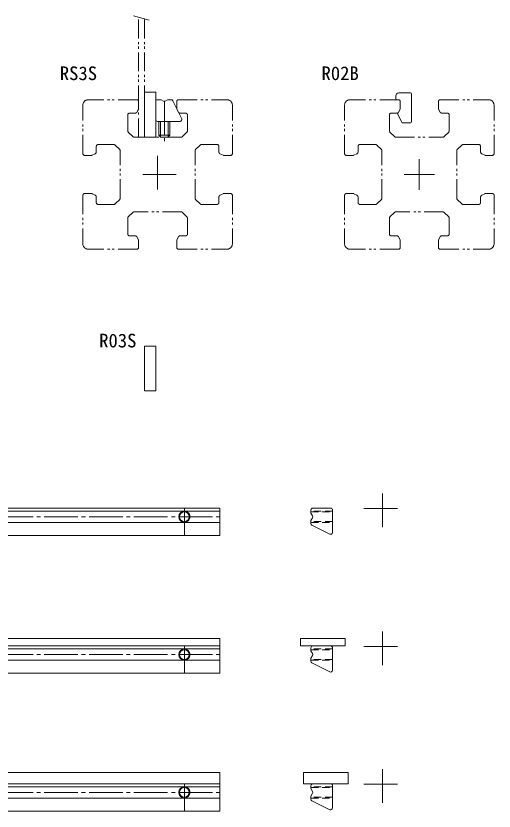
# Model space of a CAD drawing. Units: millimetres on the paper. Extents: x -589 to -334, y -414 to -202.
# Drawn here: x -461.6 to -333.7, y -414.5 to -201.8 of the extents above; entities that cross this region are included whole.
import ezdxf
from ezdxf.enums import TextEntityAlignment as Align

# ---------------------------------------------------------------- set-up
doc = ezdxf.new("R2010")
doc.units = ezdxf.units.MM
for name, pattern in [('CHAIN2', [12, 9, -1, 1, -1]), ('DASHED2', [3, 2, -1]), ('DOUBLE_CHAIN1', [8.8, 5, -1, 0.6, -0.6, 0.6, -1])]:
    doc.linetypes.add(name, pattern=pattern)
doc.layers.add('0-0', color=7, linetype='Continuous', lineweight=18)
doc.layers.add('0-1', color=4, linetype='DOUBLE_CHAIN1', lineweight=9)
doc.styles.add('ＭＳ ゴシック', font='')
doc.styles.get('ＭＳ ゴシック').set_extended_font_data('MS Gothic')

msp = doc.modelspace()

# ---------------------------------------------------------------- linework, layer by layer
at = {"layer": '0-0'}
for p, q in [((-427.169, -222.247), (-424.169, -222.247)), ((-427.169, -234.247), (-427.169, -222.247)), ((-424.169, -222.247), (-424.169, -234.247)), ((-359.969, -223.947), (-359.969, -223.247)), ((-359.169, -222.447), (-356.069, -222.447)), ((-355.769, -222.747), (-355.769, -230.147)), ((-423.003, -224.247), (-423.669, -224.247)), ((-422.119, -224.68), (-422.753, -224.314)), ((-420.985, -224.314), (-421.619, -224.68)), ((-420.078, -224.247), (-420.735, -224.247)), ((-417.231, -229.324), (-419.631, -224.524)), ((-359.069, -224.247), (-359.669, -224.247)), ((-358.769, -226.576), (-358.769, -224.547)), ((-359.402, -227.913), (-358.801, -226.711)), ((-358.352, -230.281), (-359.402, -228.181)), ((-423.669, -230.047), (-417.678, -230.047)), ((-423.369, -233.747), (-423.369, -230.047)), ((-420.369, -230.047), (-420.369, -233.747)), ((-356.069, -230.447), (-358.084, -230.447)), ((-422.869, -234.247), (-423.369, -233.747)), ((-420.369, -233.747), (-420.869, -234.247)), ((-424.169, -234.247), (-427.169, -234.247)), ((-420.869, -234.247), (-422.869, -234.247)), ((-427.169, -290.138), (-424.169, -290.138)), ((-427.169, -302.138), (-427.169, -290.138)), ((-424.169, -290.138), (-424.169, -302.138)), ((-424.169, -302.138), (-427.169, -302.138)), ((-526.001, -333.471), (-407.001, -333.471)), ((-407.001, -333.471), (-407.001, -340.771)), ((-377.382, -333.471), (-382.182, -333.471)), ((-407.001, -334.271), (-526.001, -334.271)), ((-382.682, -333.971), (-382.682, -334.771)), ((-382.682, -334.771), (-382.249, -335.521)), ((-376.882, -339.962), (-376.882, -333.971)), ((-407.001, -337.271), (-526.001, -337.271)), ((-382.249, -336.021), (-382.682, -336.771)), ((-382.682, -336.771), (-382.682, -337.562)), ((-382.406, -338.009), (-377.606, -340.409)), ((-407.001, -340.771), (-526.001, -340.771)), ((-526.001, -368.317), (-407.001, -368.317)), ((-407.001, -368.317), (-407.001, -377.617)), ((-385.482, -368.317), (-373.482, -368.317)), ((-385.482, -370.317), (-385.482, -368.317)), ((-373.482, -368.317), (-373.482, -370.317)), ((-526.001, -370.317), (-407.001, -370.317)), ((-407.001, -371.117), (-526.001, -371.117)), ((-373.482, -370.317), (-385.482, -370.317)), ((-382.682, -370.817), (-382.682, -371.617)), ((-382.682, -371.617), (-382.249, -372.367)), ((-377.382, -370.317), (-382.182, -370.317)), ((-376.882, -376.808), (-376.882, -370.817)), ((-407.001, -374.117), (-526.001, -374.117)), ((-382.249, -372.867), (-382.682, -373.617)), ((-382.682, -373.617), (-382.682, -374.408)), ((-382.406, -374.856), (-377.606, -377.256)), ((-407.001, -377.617), (-526.001, -377.617)), ((-526.001, -404.164), (-407.001, -404.164)), ((-407.001, -404.164), (-407.001, -414.464)), ((-384.682, -404.164), (-384.682, -407.164)), ((-372.682, -404.164), (-384.682, -404.164)), ((-372.682, -407.164), (-372.682, -404.164)), ((-526.001, -407.164), (-407.001, -407.164)), ((-407.001, -407.964), (-526.001, -407.964)), ((-384.682, -407.164), (-372.682, -407.164)), ((-382.682, -407.664), (-382.682, -408.464)), ((-377.382, -407.164), (-382.182, -407.164)), ((-376.882, -413.655), (-376.882, -407.664)), ((-382.682, -408.464), (-382.249, -409.214)), ((-382.249, -409.714), (-382.682, -410.464)), ((-407.001, -410.964), (-526.001, -410.964)), ((-382.682, -410.464), (-382.682, -411.255)), ((-382.406, -411.702), (-377.606, -414.102)), ((-407.001, -414.464), (-526.001, -414.464))]:
    msp.add_line(p, q, dxfattribs=at)
at = {"layer": '0-0', "color": 4, "linetype": 'DASHED2', "lineweight": 9}
for p, q in [((-376.882, -334.271), (-382.682, -334.271)), ((-382.682, -337.271), (-376.882, -337.271)), ((-376.882, -371.117), (-382.682, -371.117)), ((-382.682, -374.117), (-376.882, -374.117)), ((-382.682, -408.164), (-376.882, -408.164)), ((-382.682, -410.964), (-376.882, -410.964))]:
    msp.add_line(p, q, dxfattribs=at)
at = {"layer": '0-0', "linetype": 'DASHED2'}
for p, q in [((-382.682, -334.471), (-376.882, -334.471)), ((-376.882, -337.071), (-382.682, -337.071)), ((-382.682, -371.317), (-376.882, -371.317)), ((-376.882, -373.917), (-382.682, -373.917)), ((-376.882, -407.964), (-382.682, -407.964)), ((-376.882, -410.764), (-382.682, -410.764))]:
    msp.add_line(p, q, dxfattribs=at)
at = {"layer": '0-0', "color": 4, "lineweight": 9}
for centre in [(-416.501, -335.771), (-416.501, -372.617), (-416.501, -409.464)]:
    msp.add_circle(centre, 1.5, dxfattribs=at)
at = {"layer": '0-0'}
for centre in [(-416.501, -335.771), (-416.501, -372.617), (-416.501, -409.464)]:
    msp.add_circle(centre, 1.3, dxfattribs=at)
for centre, radius, start, end in [((-359.169, -223.247), 0.8, 90, 180), ((-356.069, -222.747), 0.3, 0, 90), ((-423.669, -224.747), 0.5, 90, 180), ((-423.003, -224.747), 0.5, 59.99931, 90), ((-421.869, -224.247), 0.5, 239.99931, 299.99737), ((-420.735, -224.747), 0.5, 90, 119.99738), ((-420.078, -224.747), 0.5, 26.56505, 90), ((-359.669, -223.947), 0.3, 180, 270), ((-359.069, -224.547), 0.3, 0, 90), ((-359.069, -226.576), 0.3, 333.43495, 360), ((-423.669, -229.547), 0.5, 180, 270), ((-417.678, -229.547), 0.5, 270, 26.56505), ((-359.134, -228.047), 0.3, 153.43495, 206.56505), ((-358.084, -230.147), 0.3, 206.56505, 270), ((-356.069, -230.147), 0.3, 270, 0), ((-382.182, -333.971), 0.5, 90, 180), ((-377.382, -333.971), 0.5, 0, 90), ((-382.682, -335.771), 0.5, 330, 30), ((-382.182, -337.562), 0.5, 180, 243.43495), ((-377.382, -339.962), 0.5, 243.43495, 360), ((-382.182, -370.817), 0.5, 90, 180), ((-377.382, -370.817), 0.5, 0, 90), ((-382.682, -372.617), 0.5, 330, 30), ((-382.182, -374.408), 0.5, 180, 243.43495), ((-377.382, -376.808), 0.5, 243.43495, 360), ((-382.182, -407.664), 0.5, 90, 180), ((-377.382, -407.664), 0.5, 0, 90), ((-382.682, -409.464), 0.5, 330, 30), ((-382.182, -411.255), 0.5, 180, 243.43495), ((-377.382, -413.655), 0.5, 243.43495, 360)]:
    msp.add_arc(centre, radius, start, end, dxfattribs=at)
at = {"layer": '0-1'}
for p, q in [((-430.165, -201.846), (-425.958, -202.973)), ((-428.769, -234.247), (-428.769, -202.22)), ((-427.169, -234.247), (-427.169, -202.649)), ((-429.269, -224.247), (-442.169, -224.247)), ((-428.769, -226.529), (-428.769, -224.747)), ((-418.569, -226.529), (-418.569, -224.747)), ((-418.069, -224.247), (-405.169, -224.247)), ((-359.269, -224.247), (-372.169, -224.247)), ((-358.769, -226.529), (-358.769, -224.747)), ((-348.569, -226.529), (-348.569, -224.747)), ((-348.069, -224.247), (-335.169, -224.247)), ((-443.669, -238.647), (-443.669, -225.747)), ((-428.822, -226.753), (-429.231, -227.571)), ((-418.516, -226.753), (-418.107, -227.571)), ((-403.669, -238.647), (-403.669, -225.747)), ((-373.669, -238.647), (-373.669, -225.747)), ((-358.822, -226.753), (-359.231, -227.571)), ((-348.516, -226.753), (-348.107, -227.571)), ((-333.669, -238.647), (-333.669, -225.747)), ((-431.669, -232.54), (-431.669, -228.347)), ((-431.169, -227.847), (-429.678, -227.847)), ((-416.169, -227.847), (-417.66, -227.847)), ((-415.669, -232.54), (-415.669, -228.347)), ((-361.669, -232.54), (-361.669, -228.347)), ((-361.169, -227.847), (-359.678, -227.847)), ((-346.169, -227.847), (-347.66, -227.847)), ((-345.669, -232.54), (-345.669, -228.347)), ((-431.523, -232.894), (-430.316, -234.101)), ((-417.023, -234.101), (-415.816, -232.894)), ((-361.523, -232.894), (-360.316, -234.101)), ((-347.023, -234.101), (-345.816, -232.894)), ((-429.962, -234.247), (-417.376, -234.247)), ((-359.962, -234.247), (-347.376, -234.247)), ((-440.069, -236.747), (-440.069, -238.238)), ((-435.376, -236.247), (-439.569, -236.247)), ((-435.023, -236.394), (-433.816, -237.601)), ((-433.669, -250.54), (-433.669, -237.954)), ((-413.669, -250.54), (-413.669, -237.954)), ((-412.316, -236.394), (-413.523, -237.601)), ((-411.962, -236.247), (-407.769, -236.247)), ((-407.269, -236.747), (-407.269, -238.238)), ((-370.069, -236.747), (-370.069, -238.238)), ((-365.376, -236.247), (-369.569, -236.247)), ((-365.023, -236.394), (-363.816, -237.601)), ((-363.669, -250.54), (-363.669, -237.954)), ((-343.669, -250.54), (-343.669, -237.954)), ((-342.316, -236.394), (-343.523, -237.601)), ((-341.962, -236.247), (-337.769, -236.247)), ((-337.269, -236.747), (-337.269, -238.238)), ((-441.387, -239.147), (-443.169, -239.147)), ((-441.164, -239.094), (-440.346, -238.685)), ((-406.175, -239.094), (-406.993, -238.685)), ((-405.951, -239.147), (-404.169, -239.147)), ((-371.387, -239.147), (-373.169, -239.147)), ((-371.164, -239.094), (-370.346, -238.685)), ((-336.175, -239.094), (-336.993, -238.685)), ((-335.951, -239.147), (-334.169, -239.147)), ((-443.669, -249.847), (-443.669, -262.747)), ((-441.387, -249.347), (-443.169, -249.347)), ((-441.164, -249.4), (-440.346, -249.809)), ((-440.069, -251.747), (-440.069, -250.256)), ((-407.269, -251.747), (-407.269, -250.256)), ((-406.175, -249.4), (-406.993, -249.809)), ((-405.951, -249.347), (-404.169, -249.347)), ((-403.669, -249.847), (-403.669, -262.747)), ((-373.669, -249.847), (-373.669, -262.747)), ((-371.387, -249.347), (-373.169, -249.347)), ((-371.164, -249.4), (-370.346, -249.809)), ((-370.069, -251.747), (-370.069, -250.256)), ((-337.269, -251.747), (-337.269, -250.256)), ((-336.175, -249.4), (-336.993, -249.809)), ((-335.951, -249.347), (-334.169, -249.347)), ((-333.669, -249.847), (-333.669, -262.747)), ((-435.376, -252.247), (-439.569, -252.247)), ((-433.816, -250.894), (-435.023, -252.101)), ((-413.523, -250.894), (-412.316, -252.101)), ((-411.962, -252.247), (-407.769, -252.247)), ((-365.376, -252.247), (-369.569, -252.247)), ((-363.816, -250.894), (-365.023, -252.101)), ((-343.523, -250.894), (-342.316, -252.101)), ((-341.962, -252.247), (-337.769, -252.247)), ((-430.316, -254.394), (-431.523, -255.601)), ((-417.376, -254.247), (-429.962, -254.247)), ((-415.816, -255.601), (-417.023, -254.394)), ((-360.316, -254.394), (-361.523, -255.601)), ((-347.376, -254.247), (-359.962, -254.247)), ((-345.816, -255.601), (-347.023, -254.394)), ((-431.669, -255.954), (-431.669, -260.147)), ((-415.669, -255.954), (-415.669, -260.147)), ((-361.669, -255.954), (-361.669, -260.147)), ((-345.669, -255.954), (-345.669, -260.147)), ((-431.169, -260.647), (-429.678, -260.647)), ((-428.822, -261.742), (-429.231, -260.924)), ((-418.516, -261.742), (-418.107, -260.924)), ((-416.169, -260.647), (-417.66, -260.647)), ((-361.169, -260.647), (-359.678, -260.647)), ((-358.822, -261.742), (-359.231, -260.924)), ((-348.516, -261.742), (-348.107, -260.924)), ((-346.169, -260.647), (-347.66, -260.647)), ((-428.769, -261.965), (-428.769, -263.747)), ((-418.569, -261.965), (-418.569, -263.747)), ((-358.769, -261.965), (-358.769, -263.747)), ((-348.569, -261.965), (-348.569, -263.747)), ((-429.269, -264.247), (-442.169, -264.247)), ((-418.069, -264.247), (-405.169, -264.247)), ((-359.269, -264.247), (-372.169, -264.247)), ((-348.069, -264.247), (-335.169, -264.247))]:
    msp.add_line(p, q, dxfattribs=at)
at = {"layer": '0-1', "linetype": 'CHAIN2'}
for p, q in [((-421.869, -224.534), (-421.869, -235.34)), ((-423.669, -239.247), (-423.669, -249.247)), ((-353.669, -240.147), (-353.669, -248.347)), ((-418.669, -244.247), (-428.669, -244.247)), ((-349.569, -244.247), (-357.769, -244.247)), ((-363.482, -338.571), (-363.482, -328.571)), ((-416.501, -333.471), (-416.501, -340.771)), ((-368.482, -333.571), (-358.482, -333.571)), ((-526.001, -335.771), (-407.001, -335.771)), ((-363.482, -375.417), (-363.482, -365.417)), ((-416.501, -370.317), (-416.501, -377.617)), ((-368.482, -370.417), (-358.482, -370.417)), ((-526.001, -372.617), (-407.001, -372.617)), ((-363.482, -412.264), (-363.482, -402.264)), ((-416.501, -407.164), (-416.501, -414.464)), ((-368.482, -407.264), (-358.482, -407.264)), ((-526.001, -409.464), (-407.001, -409.464))]:
    msp.add_line(p, q, dxfattribs=at)
at = {"layer": '0-1', "linetype": 'Continuous'}
for p, q in [((-422.869, -230.047), (-422.869, -234.247)), ((-420.869, -234.247), (-420.869, -230.047)), ((-423.369, -233.747), (-420.369, -233.747))]:
    msp.add_line(p, q, dxfattribs=at)
at = {"layer": '0-1'}
for centre, radius, start, end in [((-442.169, -225.747), 1.5, 90, 180), ((-429.269, -224.747), 0.5, 0, 90), ((-418.069, -224.747), 0.5, 90, 180), ((-405.169, -225.747), 1.5, 0, 90), ((-372.169, -225.747), 1.5, 90, 180), ((-359.269, -224.747), 0.5, 0, 90), ((-348.069, -224.747), 0.5, 90, 180), ((-335.169, -225.747), 1.5, 0, 90), ((-429.269, -226.529), 0.5, 333.43494, 0), ((-418.069, -226.529), 0.5, 180, 206.56505), ((-359.269, -226.529), 0.5, 333.43494, 0), ((-348.069, -226.529), 0.5, 180, 206.56505), ((-431.169, -228.347), 0.5, 90, 180), ((-429.678, -227.347), 0.5, 270, 333.43494), ((-417.66, -227.347), 0.5, 206.56505, 270), ((-416.169, -228.347), 0.5, 0, 90), ((-361.169, -228.347), 0.5, 90, 180), ((-359.678, -227.347), 0.5, 270, 333.43494), ((-347.66, -227.347), 0.5, 206.56505, 270), ((-346.169, -228.347), 0.5, 0, 90), ((-431.169, -232.54), 0.5, 180, 225), ((-416.169, -232.54), 0.5, 315, 0), ((-361.169, -232.54), 0.5, 180, 225), ((-346.169, -232.54), 0.5, 315, 0), ((-429.962, -233.747), 0.5, 225, 270), ((-417.376, -233.747), 0.5, 270, 315), ((-359.962, -233.747), 0.5, 225, 270), ((-347.376, -233.747), 0.5, 270, 315), ((-439.569, -236.747), 0.5, 90, 180), ((-435.376, -236.747), 0.5, 45, 90), ((-434.169, -237.954), 0.5, 0, 45), ((-413.169, -237.954), 0.5, 135, 180), ((-411.962, -236.747), 0.5, 90, 135), ((-407.769, -236.747), 0.5, 0, 90), ((-369.569, -236.747), 0.5, 90, 180), ((-365.376, -236.747), 0.5, 45, 90), ((-364.169, -237.954), 0.5, 0, 45), ((-343.169, -237.954), 0.5, 135, 180), ((-341.962, -236.747), 0.5, 90, 135), ((-337.769, -236.747), 0.5, 0, 90), ((-443.169, -238.647), 0.5, 180, 270), ((-441.387, -238.647), 0.5, 270, 296.56505), ((-440.569, -238.238), 0.5, 296.56505, 0), ((-406.769, -238.238), 0.5, 180, 243.43494), ((-405.951, -238.647), 0.5, 243.43494, 270), ((-404.169, -238.647), 0.5, 270, 0), ((-373.169, -238.647), 0.5, 180, 270), ((-371.387, -238.647), 0.5, 270, 296.56505), ((-370.569, -238.238), 0.5, 296.56505, 0), ((-336.769, -238.238), 0.5, 180, 243.43494), ((-335.951, -238.647), 0.5, 243.43494, 270), ((-334.169, -238.647), 0.5, 270, 0), ((-443.169, -249.847), 0.5, 90, 180), ((-441.387, -249.847), 0.5, 63.43494, 90), ((-440.569, -250.256), 0.5, 0, 63.43494), ((-434.169, -250.54), 0.5, 315, 0), ((-413.169, -250.54), 0.5, 180, 224.99998), ((-406.769, -250.256), 0.5, 116.56505, 180), ((-405.951, -249.847), 0.5, 90, 116.56505), ((-404.169, -249.847), 0.5, 0, 90), ((-373.169, -249.847), 0.5, 90, 180), ((-371.387, -249.847), 0.5, 63.43494, 90), ((-370.569, -250.256), 0.5, 0, 63.43494), ((-364.169, -250.54), 0.5, 315, 0), ((-343.169, -250.54), 0.5, 180, 224.99998), ((-336.769, -250.256), 0.5, 116.56505, 180), ((-335.951, -249.847), 0.5, 90, 116.56505), ((-334.169, -249.847), 0.5, 0, 90), ((-439.569, -251.747), 0.5, 180, 270), ((-435.376, -251.747), 0.5, 270, 315), ((-411.962, -251.747), 0.5, 225, 270), ((-407.769, -251.747), 0.5, 270, 0), ((-369.569, -251.747), 0.5, 180, 270), ((-365.376, -251.747), 0.5, 270, 315), ((-341.962, -251.747), 0.5, 225, 270), ((-337.769, -251.747), 0.5, 270, 0), ((-429.962, -254.747), 0.5, 90, 135), ((-417.376, -254.747), 0.5, 45, 90), ((-359.962, -254.747), 0.5, 90, 135), ((-347.376, -254.747), 0.5, 45, 90), ((-431.169, -255.954), 0.5, 135, 180), ((-416.169, -255.954), 0.5, 0, 45), ((-361.169, -255.954), 0.5, 135, 180), ((-346.169, -255.954), 0.5, 0, 45), ((-431.169, -260.147), 0.5, 180, 270), ((-429.678, -261.147), 0.5, 26.56505, 90), ((-417.66, -261.147), 0.5, 90, 153.43494), ((-416.169, -260.147), 0.5, 270, 0), ((-361.169, -260.147), 0.5, 180, 270), ((-359.678, -261.147), 0.5, 26.56505, 90), ((-347.66, -261.147), 0.5, 90, 153.43494), ((-346.169, -260.147), 0.5, 270, 0), ((-442.169, -262.747), 1.5, 180, 270), ((-429.269, -261.965), 0.5, 359.99998, 26.56505), ((-418.069, -261.965), 0.5, 153.43494, 180), ((-405.169, -262.747), 1.5, 270, 0), ((-372.169, -262.747), 1.5, 180, 270), ((-359.269, -261.965), 0.5, 359.99998, 26.56505), ((-348.069, -261.965), 0.5, 153.43494, 180), ((-335.169, -262.747), 1.5, 270, 0), ((-429.269, -263.747), 0.5, 270, 359.99998), ((-418.069, -263.747), 0.5, 180, 270), ((-359.269, -263.747), 0.5, 270, 359.99998), ((-348.069, -263.747), 0.5, 180, 270)]:
    msp.add_arc(centre, radius, start, end, dxfattribs=at)

# ---------------------------------------------------------------- texts
at = {"layer": '0-1', "color": 7, "style": 'ＭＳ ゴシック'}
for s, p in [('RS3S', (-449.839, -220.117)), ('R02B', (-379.839, -220.117)), ('R03S', (-439.31, -291.589))]:
    msp.add_text(s, height=3.666, dxfattribs=at).set_placement(p, align=Align.BOTTOM_LEFT)

doc.saveas('drawing.dxf')
